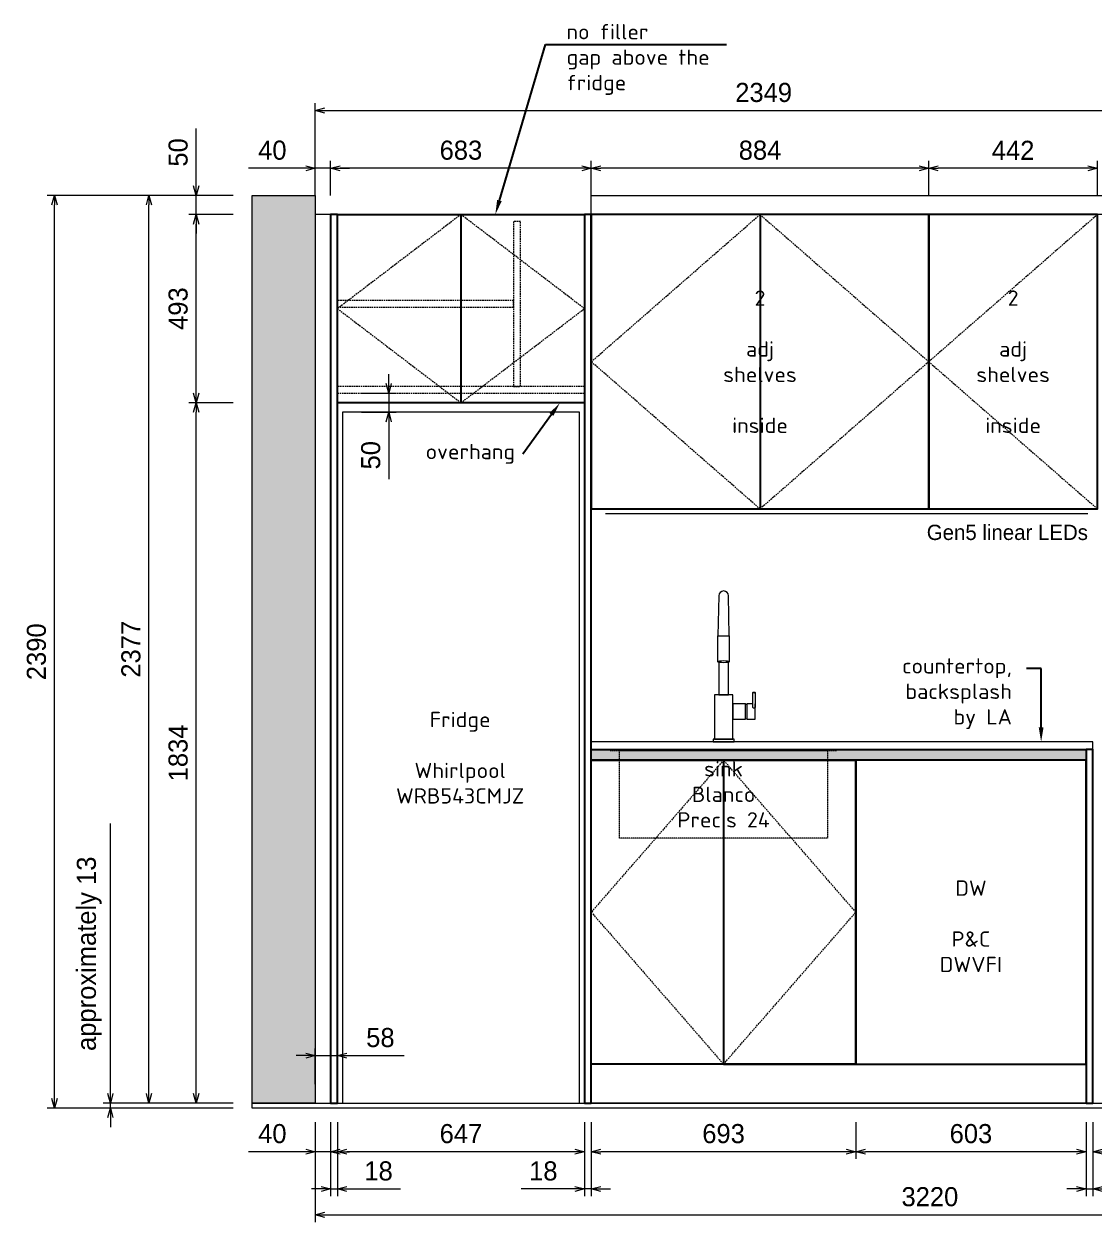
# Model space of a CAD drawing. Header units: millimetres. Extents: x 317748 to 451058, y -7309 to 88509.
# Drawn here: x 354530 to 357333, y 54795 to 57932 of the extents above; entities that cross this region are included whole.
import ezdxf
from ezdxf import colors
from ezdxf.entities.mleader import LeaderData, LeaderLine
from ezdxf.math import Vec2, Vec3

# ---------------------------------------------------------------- set-up
doc = ezdxf.new("R2010")
doc.units = ezdxf.units.MM
doc.header["$LTSCALE"] = 2
doc.header["$MEASUREMENT"] = 0
doc.header["$PDMODE"] = 3
doc.linetypes.add('DASHEDX2', pattern=[1.5, 1, -0.5])
doc.linetypes.add('HIDDEN2', pattern=[0.1875, 0.125, -0.0625])
doc.layers.get('0').update_dxf_attribs({"lineweight": 30})
doc.layers.get('Defpoints').update_dxf_attribs({"color": 255, "lineweight": 0})
for name, color, linetype, lineweight in [('1', 10, 'Continuous', 18), ('Appliance', 4, 'Continuous', 20), ('Appliances', 4, 'Continuous', 13), ('Cabinets', 7, 'Continuous', 25), ('Dims', 4, 'Continuous', 20), ('Hatch_grey', 253, 'Continuous', 5), ('KK + Filler', 252, 'Continuous', 18), ('Line_Hdn_Blu', 4, 'HIDDEN2', 5), ('Line_Hidden', 8, 'DASHEDX2', 15)]:
    doc.layers.add(name, color=color, linetype=linetype, lineweight=lineweight)
doc.styles.add('AGS', font='ags.shx')
doc.styles.add('style1', font='simplex.shx')
doc.dimstyles.new('mm LG 30', dxfattribs={"dimtxt": 50, "dimasz": 25, "dimexe": 19, "dimexo": 50, "dimgap": 22, "dimtad": 1, "dimdec": 0, "dimdsep": 46, "dimtxsty": 'AGS', "dimblk": 'OPEN30', "dimcen": 2, "dimclrd": 256, "dimclre": 256, "dimclrt": 256, "dimadec": 0, "dimazin": 0, "dimtm": 1e-09, "dimtfac": 1, "dimtdec": 0, "dimtmove": 0, "dimatfit": 3, "dimldrblk": 'OPEN30', "dimfxl": 1, "dimtolj": 1, "dimlwd": -1, "dimlwe": -1, "dimarcsym": 0})

# ---------------------------------------------------------------- blocks, each defined once
blk = doc.blocks.new('_Open30')
at = {"color": 0, "linetype": 'ByBlock', "lineweight": -2}
for p, q in [((-1, 0.27), (0, 0)), ((0, 0), (-1, -0.27)), ((0, 0), (-1, 0))]:
    blk.add_line(p, q, dxfattribs=at)
blk = doc.blocks.new('*D127')
at = {"layer": 'Defpoints', "color": 0, "ltscale": 2, "transparency": 16777216}
for p in [(357330.3, 55106.4), (357951.3, 55106.4), (357951.3, 54979.2)]:
    blk.add_point(p, dxfattribs=at)
at = {"layer": 'Dims', "ltscale": 2, "transparency": 16777216}
for p, q in [((357330.3, 55056.4), (357330.3, 54960.2)), ((357951.3, 55056.4), (357951.3, 54960.2)), ((357355.3, 54979.2), (357926.3, 54979.2))]:
    blk.add_line(p, q, dxfattribs=at)
at = {"layer": 'Dims', "ltscale": 2, "transparency": 16777216, "xscale": 25, "yscale": 25, "zscale": 25, "rotation": 180}
blk.add_blockref('_Open30', (357330.3, 54979.2), dxfattribs=at)
at = {"layer": 'Dims', "ltscale": 2, "transparency": 16777216, "xscale": 25, "yscale": 25, "zscale": 25}
blk.add_blockref('_Open30', (357951.3, 54979.2), dxfattribs=at)
at = {"layer": 'Dims', "ltscale": 2, "transparency": 16777216, "insert": (357640.8, 55026.2), "char_height": 50, "attachment_point": 5, "style": 'AGS'}
blk.add_mtext('\\A1;621', dxfattribs=at)
blk = doc.blocks.new('*D125')
at = {"layer": 'Defpoints', "color": 0, "ltscale": 2, "transparency": 16777216}
for p in [(356709.3, 55106.4), (357312.3, 55106.4), (356709.3, 54979.2)]:
    blk.add_point(p, dxfattribs=at)
at = {"layer": 'Dims', "ltscale": 2, "transparency": 16777216}
for p, q in [((356709.3, 55056.4), (356709.3, 54960.2)), ((357312.3, 55056.4), (357312.3, 54960.2)), ((357287.3, 54979.2), (356734.3, 54979.2))]:
    blk.add_line(p, q, dxfattribs=at)
at = {"layer": 'Dims', "ltscale": 2, "transparency": 16777216, "xscale": 25, "yscale": 25, "zscale": 25, "rotation": 180}
blk.add_blockref('_Open30', (356709.3, 54979.2), dxfattribs=at)
at = {"layer": 'Dims', "ltscale": 2, "transparency": 16777216, "xscale": 25, "yscale": 25, "zscale": 25}
blk.add_blockref('_Open30', (357312.3, 54979.2), dxfattribs=at)
at = {"layer": 'Dims', "ltscale": 2, "transparency": 16777216, "insert": (357010.8, 55026.2), "char_height": 50, "attachment_point": 5, "style": 'AGS'}
blk.add_mtext('\\A1;603', dxfattribs=at)
blk = doc.blocks.new('*D126')
at = {"layer": 'Defpoints', "color": 0, "ltscale": 2, "transparency": 16777216}
for p in [(356016.3, 55106.4), (356709.3, 55106.4), (356016.3, 54979.2)]:
    blk.add_point(p, dxfattribs=at)
at = {"layer": 'Dims', "ltscale": 2, "transparency": 16777216}
for p, q in [((356016.3, 55056.4), (356016.3, 54960.2)), ((356709.3, 55056.4), (356709.3, 54960.2)), ((356684.3, 54979.2), (356041.3, 54979.2))]:
    blk.add_line(p, q, dxfattribs=at)
at = {"layer": 'Dims', "ltscale": 2, "transparency": 16777216, "xscale": 25, "yscale": 25, "zscale": 25, "rotation": 180}
blk.add_blockref('_Open30', (356016.3, 54979.2), dxfattribs=at)
at = {"layer": 'Dims', "ltscale": 2, "transparency": 16777216, "xscale": 25, "yscale": 25, "zscale": 25}
blk.add_blockref('_Open30', (356709.3, 54979.2), dxfattribs=at)
at = {"layer": 'Dims', "ltscale": 2, "transparency": 16777216, "insert": (356362.8, 55026.2), "char_height": 50, "attachment_point": 5, "style": 'AGS'}
blk.add_mtext('\\A1;693', dxfattribs=at)
blk = doc.blocks.new('*D101')
at = {"layer": 'Defpoints', "color": 0, "ltscale": 2, "transparency": 16777216}
for p in [(357312.3, 55106.4), (357330.3, 55106.4), (357330.3, 54881.5)]:
    blk.add_point(p, dxfattribs=at)
at = {"layer": 'Dims', "ltscale": 2, "transparency": 16777216}
for p, q in [((357312.3, 55056.4), (357312.3, 54862.5)), ((357330.3, 55056.4), (357330.3, 54862.5)), ((357287.3, 54881.5), (357262.3, 54881.5)), ((357312.3, 54881.5), (357330.3, 54881.5)), ((357355.3, 54881.5), (357495.7, 54881.5))]:
    blk.add_line(p, q, dxfattribs=at)
at = {"layer": 'Dims', "ltscale": 2, "transparency": 16777216, "xscale": 25, "yscale": 25, "zscale": 25}
blk.add_blockref('_Open30', (357312.3, 54881.5), dxfattribs=at)
at = {"layer": 'Dims', "ltscale": 2, "transparency": 16777216, "xscale": 25, "yscale": 25, "zscale": 25, "rotation": 180}
blk.add_blockref('_Open30', (357330.3, 54881.5), dxfattribs=at)
at = {"layer": 'Dims', "ltscale": 2, "transparency": 16777216, "insert": (357438, 54928.5), "char_height": 50, "attachment_point": 5, "style": 'AGS'}
blk.add_mtext('\\A1;18', dxfattribs=at)
blk = doc.blocks.new('*D116')
at = {"layer": 'Defpoints', "color": 0, "ltscale": 2, "transparency": 16777216}
for p in [(355351.3, 55106.4), (355998.3, 55106.4), (355351.3, 54979.2)]:
    blk.add_point(p, dxfattribs=at)
at = {"layer": 'Dims', "ltscale": 2, "transparency": 16777216}
for p, q in [((355351.3, 55056.4), (355351.3, 54960.2)), ((355998.3, 55056.4), (355998.3, 54960.2)), ((355973.3, 54979.2), (355376.3, 54979.2))]:
    blk.add_line(p, q, dxfattribs=at)
at = {"layer": 'Dims', "ltscale": 2, "transparency": 16777216, "xscale": 25, "yscale": 25, "zscale": 25, "rotation": 180}
blk.add_blockref('_Open30', (355351.3, 54979.2), dxfattribs=at)
at = {"layer": 'Dims', "ltscale": 2, "transparency": 16777216, "xscale": 25, "yscale": 25, "zscale": 25}
blk.add_blockref('_Open30', (355998.3, 54979.2), dxfattribs=at)
at = {"layer": 'Dims', "ltscale": 2, "transparency": 16777216, "insert": (355674.8, 55026.2), "char_height": 50, "attachment_point": 5, "style": 'AGS'}
blk.add_mtext('\\A1;647', dxfattribs=at)
blk = doc.blocks.new('*D102')
at = {"layer": 'Defpoints', "color": 0, "ltscale": 2, "transparency": 16777216}
for p in [(355998.3, 55106.4), (356016.3, 55106.4), (355998.3, 54881.5)]:
    blk.add_point(p, dxfattribs=at)
at = {"layer": 'Dims', "ltscale": 2, "transparency": 16777216}
for p, q in [((355998.3, 55056.4), (355998.3, 54862.5)), ((356016.3, 55056.4), (356016.3, 54862.5)), ((355973.3, 54881.5), (355832.9, 54881.5)), ((356016.3, 54881.5), (355998.3, 54881.5)), ((356041.3, 54881.5), (356066.3, 54881.5))]:
    blk.add_line(p, q, dxfattribs=at)
at = {"layer": 'Dims', "ltscale": 2, "transparency": 16777216, "xscale": 25, "yscale": 25, "zscale": 25}
blk.add_blockref('_Open30', (355998.3, 54881.5), dxfattribs=at)
at = {"layer": 'Dims', "ltscale": 2, "transparency": 16777216, "xscale": 25, "yscale": 25, "zscale": 25, "rotation": 180}
blk.add_blockref('_Open30', (356016.3, 54881.5), dxfattribs=at)
at = {"layer": 'Dims', "ltscale": 2, "transparency": 16777216, "insert": (355890.6, 54928.5), "char_height": 50, "attachment_point": 5, "style": 'AGS'}
blk.add_mtext('\\A1;18', dxfattribs=at)
blk = doc.blocks.new('*D117')
at = {"layer": 'Defpoints', "color": 0, "ltscale": 2, "transparency": 16777216}
for p in [(355333.3, 55106.4), (355351.3, 55106.4), (355351.3, 54881.5)]:
    blk.add_point(p, dxfattribs=at)
at = {"layer": 'Dims', "ltscale": 2, "transparency": 16777216}
for p, q in [((355333.3, 55056.4), (355333.3, 54862.5)), ((355351.3, 55056.4), (355351.3, 54862.5)), ((355308.3, 54881.5), (355283.3, 54881.5)), ((355333.3, 54881.5), (355351.3, 54881.5)), ((355376.3, 54881.5), (355516.7, 54881.5))]:
    blk.add_line(p, q, dxfattribs=at)
at = {"layer": 'Dims', "ltscale": 2, "transparency": 16777216, "xscale": 25, "yscale": 25, "zscale": 25}
blk.add_blockref('_Open30', (355333.3, 54881.5), dxfattribs=at)
at = {"layer": 'Dims', "ltscale": 2, "transparency": 16777216, "xscale": 25, "yscale": 25, "zscale": 25, "rotation": 180}
blk.add_blockref('_Open30', (355351.3, 54881.5), dxfattribs=at)
at = {"layer": 'Dims', "ltscale": 2, "transparency": 16777216, "insert": (355459, 54928.5), "char_height": 50, "attachment_point": 5, "style": 'AGS'}
blk.add_mtext('\\A1;18', dxfattribs=at)
blk = doc.blocks.new('*D123')
at = {"layer": 'Defpoints', "color": 0, "ltscale": 2, "transparency": 16777216}
for p in [(355293.3, 55106.4), (355333.3, 55106.4), (355293.3, 54979.2)]:
    blk.add_point(p, dxfattribs=at)
at = {"layer": 'Dims', "ltscale": 2, "transparency": 16777216}
for p, q in [((355293.3, 55056.4), (355293.3, 54960.2)), ((355333.3, 55056.4), (355333.3, 54960.2)), ((355268.3, 54979.2), (355118.4, 54979.2)), ((355333.3, 54979.2), (355293.3, 54979.2)), ((355358.3, 54979.2), (355383.3, 54979.2))]:
    blk.add_line(p, q, dxfattribs=at)
at = {"layer": 'Dims', "ltscale": 2, "transparency": 16777216, "xscale": 25, "yscale": 25, "zscale": 25}
blk.add_blockref('_Open30', (355293.3, 54979.2), dxfattribs=at)
at = {"layer": 'Dims', "ltscale": 2, "transparency": 16777216, "xscale": 25, "yscale": 25, "zscale": 25, "rotation": 180}
blk.add_blockref('_Open30', (355333.3, 54979.2), dxfattribs=at)
at = {"layer": 'Dims', "ltscale": 2, "transparency": 16777216, "insert": (355180.8, 55026.2), "char_height": 50, "attachment_point": 5, "style": 'AGS'}
blk.add_mtext('\\A1;40', dxfattribs=at)
blk = doc.blocks.new('*D124')
at = {"layer": 'Defpoints', "color": 0, "ltscale": 2, "transparency": 16777216}
for p in [(355293.3, 55106.4), (358513.3, 55106.4), (358513.3, 54814)]:
    blk.add_point(p, dxfattribs=at)
at = {"layer": 'Dims', "ltscale": 2, "transparency": 16777216}
for p, q in [((355293.3, 55056.4), (355293.3, 54795)), ((358513.3, 55056.4), (358513.3, 54795)), ((355318.3, 54814), (358488.3, 54814))]:
    blk.add_line(p, q, dxfattribs=at)
at = {"layer": 'Dims', "ltscale": 2, "transparency": 16777216, "xscale": 25, "yscale": 25, "zscale": 25, "rotation": 180}
blk.add_blockref('_Open30', (355293.3, 54814), dxfattribs=at)
at = {"layer": 'Dims', "ltscale": 2, "transparency": 16777216, "xscale": 25, "yscale": 25, "zscale": 25}
blk.add_blockref('_Open30', (358513.3, 54814), dxfattribs=at)
at = {"layer": 'Dims', "ltscale": 2, "transparency": 16777216, "insert": (356903.3, 54861), "char_height": 50, "attachment_point": 5, "style": 'AGS'}
blk.add_mtext('\\A1;3220', dxfattribs=at)
blk = doc.blocks.new('*D120')
at = {"layer": 'Defpoints', "color": 0, "ltscale": 2, "transparency": 16777216}
for p in [(356900.3, 57554.5), (356900.3, 57433.4), (357342.3, 57433.4)]:
    blk.add_point(p, dxfattribs=at)
at = {"layer": 'Dims', "ltscale": 2, "transparency": 16777216}
for p, q in [((356900.3, 57483.4), (356900.3, 57573.5)), ((357342.3, 57483.4), (357342.3, 57573.5)), ((357317.3, 57554.5), (356925.3, 57554.5))]:
    blk.add_line(p, q, dxfattribs=at)
at = {"layer": 'Dims', "ltscale": 2, "transparency": 16777216, "xscale": 25, "yscale": 25, "zscale": 25, "rotation": 180}
blk.add_blockref('_Open30', (356900.3, 57554.5), dxfattribs=at)
at = {"layer": 'Dims', "ltscale": 2, "transparency": 16777216, "xscale": 25, "yscale": 25, "zscale": 25}
blk.add_blockref('_Open30', (357342.3, 57554.5), dxfattribs=at)
at = {"layer": 'Dims', "ltscale": 2, "transparency": 16777216, "insert": (357121.3, 57601.5), "char_height": 50, "attachment_point": 5, "style": 'AGS'}
blk.add_mtext('\\A1;442', dxfattribs=at)
blk = doc.blocks.new('*D121')
at = {"layer": 'Defpoints', "color": 0, "ltscale": 2, "transparency": 16777216}
for p in [(356016.3, 57554.5), (356016.3, 57433.4), (356900.3, 57433.4)]:
    blk.add_point(p, dxfattribs=at)
at = {"layer": 'Dims', "ltscale": 2, "transparency": 16777216}
for p, q in [((356016.3, 57483.4), (356016.3, 57573.5)), ((356900.3, 57483.4), (356900.3, 57573.5)), ((356875.3, 57554.5), (356041.3, 57554.5))]:
    blk.add_line(p, q, dxfattribs=at)
at = {"layer": 'Dims', "ltscale": 2, "transparency": 16777216, "xscale": 25, "yscale": 25, "zscale": 25, "rotation": 180}
blk.add_blockref('_Open30', (356016.3, 57554.5), dxfattribs=at)
at = {"layer": 'Dims', "ltscale": 2, "transparency": 16777216, "xscale": 25, "yscale": 25, "zscale": 25}
blk.add_blockref('_Open30', (356900.3, 57554.5), dxfattribs=at)
at = {"layer": 'Dims', "ltscale": 2, "transparency": 16777216, "insert": (356458.3, 57601.5), "char_height": 50, "attachment_point": 5, "style": 'AGS'}
blk.add_mtext('\\A1;884', dxfattribs=at)
blk = doc.blocks.new('*D122')
at = {"layer": 'Defpoints', "color": 0, "ltscale": 2, "transparency": 16777216}
for p in [(355333.3, 57554.5), (355333.3, 57433.4), (356016.3, 57433.4)]:
    blk.add_point(p, dxfattribs=at)
at = {"layer": 'Dims', "ltscale": 2, "transparency": 16777216}
for p, q in [((355333.3, 57483.4), (355333.3, 57573.5)), ((356016.3, 57483.4), (356016.3, 57573.5)), ((355991.3, 57554.5), (355358.3, 57554.5))]:
    blk.add_line(p, q, dxfattribs=at)
at = {"layer": 'Dims', "ltscale": 2, "transparency": 16777216, "xscale": 25, "yscale": 25, "zscale": 25, "rotation": 180}
blk.add_blockref('_Open30', (355333.3, 57554.5), dxfattribs=at)
at = {"layer": 'Dims', "ltscale": 2, "transparency": 16777216, "xscale": 25, "yscale": 25, "zscale": 25}
blk.add_blockref('_Open30', (356016.3, 57554.5), dxfattribs=at)
at = {"layer": 'Dims', "ltscale": 2, "transparency": 16777216, "insert": (355674.8, 57601.5), "char_height": 50, "attachment_point": 5, "style": 'AGS'}
blk.add_mtext('\\A1;683', dxfattribs=at)
blk = doc.blocks.new('*D106')
at = {"layer": 'Defpoints', "color": 0, "ltscale": 2, "transparency": 16777216}
for p in [(355293.3, 57554.5), (355293.3, 57433.4), (355333.3, 57433.4)]:
    blk.add_point(p, dxfattribs=at)
at = {"layer": 'Dims', "ltscale": 2, "transparency": 16777216}
for p, q in [((355293.3, 57483.4), (355293.3, 57573.5)), ((355333.3, 57483.4), (355333.3, 57573.5)), ((355268.3, 57554.5), (355118.4, 57554.5)), ((355333.3, 57554.5), (355293.3, 57554.5)), ((355358.3, 57554.5), (355383.3, 57554.5))]:
    blk.add_line(p, q, dxfattribs=at)
at = {"layer": 'Dims', "ltscale": 2, "transparency": 16777216, "xscale": 25, "yscale": 25, "zscale": 25}
blk.add_blockref('_Open30', (355293.3, 57554.5), dxfattribs=at)
at = {"layer": 'Dims', "ltscale": 2, "transparency": 16777216, "xscale": 25, "yscale": 25, "zscale": 25, "rotation": 180}
blk.add_blockref('_Open30', (355333.3, 57554.5), dxfattribs=at)
at = {"layer": 'Dims', "ltscale": 2, "transparency": 16777216, "insert": (355180.8, 57601.5), "char_height": 50, "attachment_point": 5, "style": 'AGS'}
blk.add_mtext('\\A1;40', dxfattribs=at)
blk = doc.blocks.new('*D107')
at = {"layer": 'Defpoints', "color": 0, "ltscale": 2, "transparency": 16777216}
for p in [(354981.1, 56940.4), (355128.3, 56940.4), (355128.3, 55106.4)]:
    blk.add_point(p, dxfattribs=at)
at = {"layer": 'Dims', "ltscale": 2, "transparency": 16777216}
for p, q in [((355078.3, 56940.4), (354962.1, 56940.4)), ((354981.1, 55131.4), (354981.1, 56915.4)), ((355078.3, 55106.4), (354962.1, 55106.4))]:
    blk.add_line(p, q, dxfattribs=at)
at = {"layer": 'Dims', "ltscale": 2, "transparency": 16777216, "xscale": 25, "yscale": 25, "zscale": 25}
for p, rotation in [((354981.1, 56940.4), 90), ((354981.1, 55106.4), 270)]:
    blk.add_blockref('_Open30', p, dxfattribs=dict(at, rotation=rotation))
at = {"layer": 'Dims', "ltscale": 2, "transparency": 16777216, "insert": (354934.1, 56023.4), "char_height": 50, "attachment_point": 5, "rotation": 90, "style": 'AGS'}
blk.add_mtext('\\A1;1834', dxfattribs=at)
blk = doc.blocks.new('*D97')
at = {"layer": 'Defpoints', "color": 0, "ltscale": 2, "transparency": 16777216}
for p in [(354981.1, 57433.4), (355128.3, 57433.4), (355128.3, 56940.4)]:
    blk.add_point(p, dxfattribs=at)
at = {"layer": 'Dims', "ltscale": 2, "transparency": 16777216}
for p, q in [((355078.3, 57433.4), (354962.1, 57433.4)), ((354981.1, 56965.4), (354981.1, 57408.4)), ((355078.3, 56940.4), (354962.1, 56940.4))]:
    blk.add_line(p, q, dxfattribs=at)
at = {"layer": 'Dims', "ltscale": 2, "transparency": 16777216, "xscale": 25, "yscale": 25, "zscale": 25}
for p, rotation in [((354981.1, 57433.4), 90), ((354981.1, 56940.4), 270)]:
    blk.add_blockref('_Open30', p, dxfattribs=dict(at, rotation=rotation))
at = {"layer": 'Dims', "ltscale": 2, "transparency": 16777216, "insert": (354934.1, 57186.9), "char_height": 50, "attachment_point": 5, "rotation": 90, "style": 'AGS'}
blk.add_mtext('\\A1;493', dxfattribs=at)
blk = doc.blocks.new('*D108')
at = {"layer": 'Defpoints', "color": 0, "ltscale": 2, "transparency": 16777216}
for p in [(354981.1, 57483.4), (355128.3, 57483.4), (355128.3, 57433.4)]:
    blk.add_point(p, dxfattribs=at)
at = {"layer": 'Dims', "ltscale": 2, "transparency": 16777216}
for p, q in [((354981.1, 57508.4), (354981.1, 57658.4)), ((355078.3, 57483.4), (354962.1, 57483.4)), ((354981.1, 57433.4), (354981.1, 57483.4)), ((355078.3, 57433.4), (354962.1, 57433.4)), ((354981.1, 57408.4), (354981.1, 57383.4))]:
    blk.add_line(p, q, dxfattribs=at)
at = {"layer": 'Dims', "ltscale": 2, "transparency": 16777216, "xscale": 25, "yscale": 25, "zscale": 25}
for p, rotation in [((354981.1, 57483.4), 270), ((354981.1, 57433.4), 90)]:
    blk.add_blockref('_Open30', p, dxfattribs=dict(at, rotation=rotation))
at = {"layer": 'Dims', "ltscale": 2, "transparency": 16777216, "insert": (354934.1, 57595.9), "char_height": 50, "attachment_point": 5, "rotation": 90, "style": 'AGS'}
blk.add_mtext('\\A1;50', dxfattribs=at)
blk = doc.blocks.new('*D109')
at = {"layer": 'Defpoints', "color": 0, "ltscale": 2, "transparency": 16777216}
for p in [(354857.5, 57483.4), (355128.3, 57483.4), (355128.3, 55106.4)]:
    blk.add_point(p, dxfattribs=at)
at = {"layer": 'Dims', "ltscale": 2, "transparency": 16777216}
for p, q in [((355078.3, 57483.4), (354838.5, 57483.4)), ((354857.5, 55131.4), (354857.5, 57458.4)), ((355078.3, 55106.4), (354838.5, 55106.4))]:
    blk.add_line(p, q, dxfattribs=at)
at = {"layer": 'Dims', "ltscale": 2, "transparency": 16777216, "xscale": 25, "yscale": 25, "zscale": 25}
for p, rotation in [((354857.5, 57483.4), 90), ((354857.5, 55106.4), 270)]:
    blk.add_blockref('_Open30', p, dxfattribs=dict(at, rotation=rotation))
at = {"layer": 'Dims', "ltscale": 2, "transparency": 16777216, "insert": (354810.5, 56294.9), "char_height": 50, "attachment_point": 5, "rotation": 90, "style": 'AGS'}
blk.add_mtext('\\A1;2377', dxfattribs=at)
blk = doc.blocks.new('*D104')
at = {"layer": 'Defpoints', "color": 0, "ltscale": 2, "transparency": 16777216}
for p in [(354756.5, 55106.4), (355128.3, 55106.4), (355128.3, 55093.4)]:
    blk.add_point(p, dxfattribs=at)
at = {"layer": 'Dims', "ltscale": 2, "transparency": 16777216}
for p, q in [((354756.5, 55131.4), (354756.5, 55838.5)), ((355078.3, 55106.4), (354737.5, 55106.4)), ((355078.3, 55093.4), (354737.5, 55093.4)), ((354756.5, 55093.4), (354756.5, 55106.4)), ((354756.5, 55068.4), (354756.5, 55043.4))]:
    blk.add_line(p, q, dxfattribs=at)
at = {"layer": 'Dims', "ltscale": 2, "transparency": 16777216, "xscale": 25, "yscale": 25, "zscale": 25}
for p, rotation in [((354756.5, 55106.4), 270), ((354756.5, 55093.4), 90)]:
    blk.add_blockref('_Open30', p, dxfattribs=dict(at, rotation=rotation))
at = {"layer": 'Dims', "ltscale": 2, "transparency": 16777216, "insert": (354701.1, 55497.5), "char_height": 50, "attachment_point": 5, "rotation": 90, "style": 'AGS'}
blk.add_mtext('\\A1;approximately 13', dxfattribs=at)
blk = doc.blocks.new('*D95')
at = {"layer": 'Defpoints', "color": 0, "ltscale": 2, "transparency": 16777216}
for p in [(354609.9, 57483.4), (355128.3, 57483.4), (355128.3, 55093.4)]:
    blk.add_point(p, dxfattribs=at)
at = {"layer": 'Dims', "ltscale": 2, "transparency": 16777216}
for p, q in [((355078.3, 57483.4), (354590.9, 57483.4)), ((354609.9, 55118.4), (354609.9, 57458.4)), ((355078.3, 55093.4), (354590.9, 55093.4))]:
    blk.add_line(p, q, dxfattribs=at)
at = {"layer": 'Dims', "ltscale": 2, "transparency": 16777216, "xscale": 25, "yscale": 25, "zscale": 25}
for p, rotation in [((354609.9, 57483.4), 90), ((354609.9, 55093.4), 270)]:
    blk.add_blockref('_Open30', p, dxfattribs=dict(at, rotation=rotation))
at = {"layer": 'Dims', "ltscale": 2, "transparency": 16777216, "insert": (354562.9, 56288.4), "char_height": 50, "attachment_point": 5, "rotation": 90, "style": 'AGS'}
blk.add_mtext('\\A1;2390', dxfattribs=at)
blk = doc.blocks.new('*D96')
at = {"layer": 'Defpoints', "color": 0, "ltscale": 2, "transparency": 16777216}
for p in [(355364.3, 56965.4), (355364.3, 56915.4), (355485.7, 56915.4)]:
    blk.add_point(p, dxfattribs=at)
at = {"layer": 'Dims', "ltscale": 2, "transparency": 16777216}
for p, q in [((355485.7, 56990.4), (355485.7, 57015.4)), ((355414.3, 56965.4), (355504.7, 56965.4)), ((355485.7, 56965.4), (355485.7, 56915.4)), ((355414.3, 56915.4), (355504.7, 56915.4)), ((355485.7, 56890.4), (355485.7, 56740.5))]:
    blk.add_line(p, q, dxfattribs=at)
at = {"layer": 'Dims', "ltscale": 2, "transparency": 16777216, "xscale": 25, "yscale": 25, "zscale": 25}
for p, rotation in [((355485.7, 56965.4), 270), ((355485.7, 56915.4), 90)]:
    blk.add_blockref('_Open30', p, dxfattribs=dict(at, rotation=rotation))
at = {"layer": 'Dims', "ltscale": 2, "transparency": 16777216, "insert": (355438.7, 56802.9), "char_height": 50, "attachment_point": 5, "rotation": 90, "style": 'AGS'}
blk.add_mtext('\\A1;50', dxfattribs=at)
blk = doc.blocks.new('*D105')
at = {"layer": '1', "ltscale": 2, "transparency": 16777216}
for p, q in [((355293.3, 57483.4), (355293.3, 57724.7)), ((355318.3, 57705.7), (357617.3, 57705.7)), ((357642.3, 57483.4), (357642.3, 57724.7))]:
    blk.add_line(p, q, dxfattribs=at)
at = {"layer": 'Defpoints', "color": 0, "ltscale": 2, "transparency": 16777216}
for p in [(357642.3, 57705.7), (355293.3, 57433.4), (357642.3, 57433.4)]:
    blk.add_point(p, dxfattribs=at)
at = {"layer": '1', "ltscale": 2, "transparency": 16777216, "xscale": 25, "yscale": 25, "zscale": 25, "rotation": 180}
blk.add_blockref('_Open30', (355293.3, 57705.7), dxfattribs=at)
at = {"layer": '1', "ltscale": 2, "transparency": 16777216, "xscale": 25, "yscale": 25, "zscale": 25}
blk.add_blockref('_Open30', (357642.3, 57705.7), dxfattribs=at)
at = {"layer": '1', "ltscale": 2, "transparency": 16777216, "insert": (356467.8, 57752.7), "char_height": 50, "attachment_point": 5, "style": 'AGS'}
blk.add_mtext('\\A1;2349', dxfattribs=at)
blk = doc.blocks.new('*D113')
at = {"layer": 'Defpoints', "color": 0, "ltscale": 2, "transparency": 16777216}
for p in [(355351.3, 55230.8), (355293.3, 55106.4), (355351.3, 55106.4)]:
    blk.add_point(p, dxfattribs=at)
at = {"layer": 'Dims', "ltscale": 2, "transparency": 16777216}
for p, q in [((355293.3, 55156.4), (355293.3, 55249.8)), ((355351.3, 55156.4), (355351.3, 55249.8)), ((355268.3, 55230.8), (355243.3, 55230.8)), ((355293.3, 55230.8), (355351.3, 55230.8)), ((355376.3, 55230.8), (355526.3, 55230.8))]:
    blk.add_line(p, q, dxfattribs=at)
at = {"layer": 'Dims', "ltscale": 2, "transparency": 16777216, "xscale": 25, "yscale": 25, "zscale": 25}
blk.add_blockref('_Open30', (355293.3, 55230.8), dxfattribs=at)
at = {"layer": 'Dims', "ltscale": 2, "transparency": 16777216, "xscale": 25, "yscale": 25, "zscale": 25, "rotation": 180}
blk.add_blockref('_Open30', (355351.3, 55230.8), dxfattribs=at)
at = {"layer": 'Dims', "ltscale": 2, "transparency": 16777216, "insert": (355463.8, 55277.8), "char_height": 50, "attachment_point": 5, "style": 'AGS'}
blk.add_mtext('\\A1;58', dxfattribs=at)

msp = doc.modelspace()

# ---------------------------------------------------------------- hatches: boundary and pattern name
at = {"layer": 'Hatch_grey', "ltscale": 2}
h = msp.add_hatch(color=256, dxfattribs=at)
h.dxf.hatch_style = 1
h.paths.add_polyline_path([(355293.3, 55106.4), (355128.3, 55106.4), (355128.3, 57483.4), (355293.3, 57483.4)])
h = msp.add_hatch(color=256, dxfattribs=at)
h.dxf.hatch_style = 1
h.paths.add_polyline_path([(356016.3, 56032.4), (357312.3, 56032.4), (357312.3, 56004.4), (356016.3, 56004.4)])

# ---------------------------------------------------------------- linework, layer by layer
at = {"layer": 'Appliance', "ltscale": 2}
msp.add_line((357317.3, 56649.4), (356053.3, 56649.4), dxfattribs=at)
at = {"layer": 'Appliances', "ltscale": 2}
msp.add_lwpolyline([(355364.3, 55106.4), (355985.3, 55106.4), (355985.3, 56915.4), (355364.3, 56915.4)], close=True, dxfattribs=at)
at = {"layer": 'Cabinets', "ltscale": 2}
for points in [[(355333.3, 55106.4), (355351.3, 55106.4), (355351.3, 57433.4), (355333.3, 57433.4)], [(355351.3, 57433.4), (355998.3, 57433.4), (355998.3, 56940.4), (355351.3, 56940.4)], [(355351.3, 57433.4), (355674.8, 57433.4), (355674.8, 56940.4), (355351.3, 56940.4)], [(355998.3, 55106.4), (356016.3, 55106.4), (356016.3, 57433.4), (355998.3, 57433.4)], [(356900.3, 57433.4), (356016.3, 57433.4), (356016.3, 56662.4), (356900.3, 56662.4)], [(356900.3, 57433.4), (356458.3, 57433.4), (356458.3, 56662.4), (356900.3, 56662.4)], [(357342.3, 57433.4), (356900.3, 57433.4), (356900.3, 56662.4), (357342.3, 56662.4)], [(356016.3, 56032.4), (357312.3, 56032.4), (357312.3, 56004.4), (356016.3, 56004.4)], [(356709.3, 55208.4), (356016.3, 55208.4), (356016.3, 56004.4), (356709.3, 56004.4)], [(356709.3, 56004.4), (356362.8, 56004.4), (356362.8, 55208.4), (356709.3, 55208.4)], [(356709.3, 55208.4), (357312.3, 55208.4), (357312.3, 56004.4), (356709.3, 56004.4)], [(357312.3, 55106.4), (357330.3, 55106.4), (357330.3, 56032.4), (357312.3, 56032.4)]]:
    msp.add_lwpolyline(points, close=True, dxfattribs=at)
at = {"layer": 'Dims', "ltscale": 2}
for points in [[(356350.1, 56434.7), (356347.8, 56330.2), (356377.8, 56330.2), (356375.6, 56434.7)], [(356347.8, 56262.4), (356347.8, 56330.2), (356377.8, 56330.2), (356377.8, 56262.4)], [(356350.1, 56260.9), (356350.1, 56175.7), (356375.6, 56175.7), (356375.6, 56260.9)], [(356439.7, 56142.5), (356439.7, 56181.3)], [(356445.3, 56181.3), (356445.3, 56142.5)], [(356439.7, 56151.7), (356423.6, 56151.7), (356423.6, 56111.8), (356445.3, 56111.8), (356445.3, 56151.7)]]:
    msp.add_lwpolyline(points, dxfattribs=at)
for points in [[(356338.8, 56059.4), (356386.8, 56059.4), (356386.8, 56175.7), (356338.8, 56175.7)], [(356386.8, 56111.8), (356420.6, 56111.8), (356420.6, 56151.7), (356386.8, 56151.7)], [(356420.6, 56151.7), (356423.6, 56150.2), (356423.6, 56113.1), (356420.6, 56111.8)], [(356016.3, 56032.4), (357330.3, 56032.4), (357330.3, 56052.4), (356016.3, 56052.4)], [(356335.3, 56052.4), (356390.3, 56052.4), (356390.3, 56059.4), (356335.3, 56059.4)]]:
    msp.add_lwpolyline(points, close=True, dxfattribs=at)
msp.add_arc((356362.8, 56434.7), 12.8, 0, 180, dxfattribs=at)
for centre, major_axis, ratio in [((356362.8, 56262.4), (15, 0), 0.188531), ((356442.5, 56181.3), (-2.8, 0), 0.438894)]:
    msp.add_ellipse(centre, major_axis=major_axis, ratio=ratio, dxfattribs=at)
msp.add_ellipse((356442.5, 56142.5), major_axis=(-2.8, 0), ratio=0.50064, start_param=6.281639, end_param=9.424778, dxfattribs=at)
at = {"layer": 'Hatch_grey', "ltscale": 2}
for points in [[(355293.3, 55106.4), (355128.3, 55106.4), (355128.3, 57483.4), (355293.3, 57483.4)], [(355128.3, 55106.4), (358678.3, 55106.4), (358678.3, 55093.4), (355128.3, 55093.4)]]:
    msp.add_lwpolyline(points, close=True, dxfattribs=at)
at = {"layer": 'KK + Filler', "ltscale": 2}
for points in [[(358513.3, 57433.4), (356016.3, 57433.4), (356016.3, 57483.4), (358513.3, 57483.4)], [(355293.3, 55106.4), (355333.3, 55106.4), (355333.3, 57433.4), (355293.3, 57433.4)], [(356016.3, 55208.4), (357312.3, 55208.4), (357312.3, 55106.4), (356016.3, 55106.4)]]:
    msp.add_lwpolyline(points, close=True, dxfattribs=at)
at = {"layer": 'Line_Hdn_Blu', "ltscale": 2}
for points in [[(356065.3, 56029.4), (356660.3, 56029.4), (356660.3, 56032.4), (356065.3, 56032.4)], [(356090.3, 56029.4), (356635.3, 56029.4), (356635.3, 55800.4), (356090.3, 55800.4)]]:
    msp.add_lwpolyline(points, close=True, dxfattribs=at)
at = {"layer": 'Line_Hidden', "ltscale": 2}
for points in [[(355674.8, 57433.4), (355351.3, 57186.9), (355674.8, 56940.4), (355998.3, 57186.9), (355674.8, 57433.4)], [(356458.3, 57433.4), (356900.3, 57047.9), (356458.3, 56662.4), (356016.3, 57047.9), (356458.3, 57433.4)], [(357342.3, 57433.4), (356900.3, 57047.9), (357342.3, 56662.4)], [(356362.8, 56004.4), (356016.3, 55606.4), (356362.8, 55208.4), (356709.3, 55606.4), (356362.8, 56004.4)]]:
    msp.add_lwpolyline(points, dxfattribs=at)
for points in [[(355812.6, 56983.4), (355830.6, 56983.4), (355830.6, 57415.4), (355812.6, 57415.4)], [(355351.3, 57190.4), (355812.6, 57190.4), (355812.6, 57208.4), (355351.3, 57208.4)], [(355351.3, 56965.4), (355998.3, 56965.4), (355998.3, 56983.4), (355351.3, 56983.4)]]:
    msp.add_lwpolyline(points, close=True, dxfattribs=at)

# ---------------------------------------------------------------- texts
at = {"layer": 'Appliances', "ltscale": 2, "insert": (357317.3, 56621), "char_height": 40, "attachment_point": 3, "style": 'AGS'}
msp.add_mtext_dynamic_manual_height_columns('Gen5 linear LEDs', width=595.469, gutter_width=1000, heights=[0], dxfattribs=at)
at = {"layer": 'Dims', "char_height": 40, "attachment_point": 5, "style": 'style1'}
for s, width, heights, insert in [('\\pxqc;2\\P\\Padj\\Pshelves\\P\\Pinside', 298.831, [479.9], (356458.3, 57047.9)), ('\\pxqc;2\\P\\Padj\\Pshelves\\P\\Pinside', 298.831, [479.9], (357121.3, 57047.9)), ('\\pxqc;Fridge\\P\\PWhirlpool\\PWRB543CMJZ', 600, [287.9], (355672.8, 56010.9)), ('\\pxqc;sink\\PBlanco\\PPrecis 24', 600, [287.9], (356362.8, 55914.9)), ('\\pxqc;DW\\P\\PP&C\\PDWVFI', 600, [287.9], (357010.8, 55569.4))]:
    msp.add_mtext_dynamic_manual_height_columns(s, width=width, gutter_width=25, heights=heights, dxfattribs=dict(at, insert=insert))

# ---------------------------------------------------------------- dimensions: what is measured, and where the dimension line sits
at = {"layer": '1', "ltscale": 2}
dim = msp.add_linear_dim(base=(357642.3, 57705.7), p1=(355293.3, 57433.4), p2=(357642.3, 57433.4), dimstyle='mm LG 30', override={"dimpost": '\\X'}, dxfattribs=at)
dim.commit()
dim.dimension.update_dxf_attribs({"geometry": '*D105', "text_midpoint": (356467.8, 57752.7)})
at = {"layer": 'Dims', "ltscale": 2}
for base, p1, p2, angle, picture, middle in [((354981.1, 57483.4), (355128.3, 57433.4), (355128.3, 57483.4), 90, '*D108', (354934.1, 57595.9)), ((354609.9, 57483.4), (355128.3, 55093.4), (355128.3, 57483.4), 90, '*D95', (354562.9, 56288.4)), ((354857.5, 57483.4), (355128.3, 55106.4), (355128.3, 57483.4), 90, '*D109', (354810.5, 56294.9)), ((354981.1, 57433.4), (355128.3, 56940.4), (355128.3, 57433.4), 90, '*D97', (354934.1, 57186.9)), ((355485.7, 56915.4), (355364.3, 56965.4), (355364.3, 56915.4), 90, '*D96', (355438.7, 56802.9)), ((354981.1, 56940.4), (355128.3, 55106.4), (355128.3, 56940.4), 90, '*D107', (354934.1, 56023.4)), ((357330.3, 54881.5), (357312.3, 55106.4), (357330.3, 55106.4), 180, '*D101', (357438, 54928.5))]:
    dim = msp.add_linear_dim(base=base, p1=p1, p2=p2, angle=angle, dimstyle='mm LG 30', override={"dimpost": '\\X'}, dxfattribs=at)
    dim.commit()
    dim.dimension.update_dxf_attribs({"geometry": picture, "text_midpoint": middle})
for base, p1, p2, picture, middle in [((355293.3, 57554.5), (355333.3, 57433.4), (355293.3, 57433.4), '*D106', (355180.8, 57601.5)), ((355333.3, 57554.5), (356016.3, 57433.4), (355333.3, 57433.4), '*D122', (355674.8, 57601.5)), ((356016.3, 57554.5), (356900.3, 57433.4), (356016.3, 57433.4), '*D121', (356458.3, 57601.5)), ((356900.3, 57554.5), (357342.3, 57433.4), (356900.3, 57433.4), '*D120', (357121.3, 57601.5)), ((355351.3, 55230.8), (355293.3, 55106.4), (355351.3, 55106.4), '*D113', (355463.8, 55277.8)), ((355293.3, 54979.2), (355333.3, 55106.4), (355293.3, 55106.4), '*D123', (355180.8, 55026.2)), ((355351.3, 54881.5), (355333.3, 55106.4), (355351.3, 55106.4), '*D117', (355459, 54928.5)), ((358513.3, 54814), (355293.3, 55106.4), (358513.3, 55106.4), '*D124', (356903.3, 54861)), ((355351.3, 54979.2), (355998.3, 55106.4), (355351.3, 55106.4), '*D116', (355674.8, 55026.2)), ((355998.3, 54881.5), (356016.3, 55106.4), (355998.3, 55106.4), '*D102', (355890.6, 54928.5)), ((356016.3, 54979.2), (356709.3, 55106.4), (356016.3, 55106.4), '*D126', (356362.8, 55026.2)), ((356709.3, 54979.2), (357312.3, 55106.4), (356709.3, 55106.4), '*D125', (357010.8, 55026.2)), ((357951.3, 54979.2), (357330.3, 55106.4), (357951.3, 55106.4), '*D127', (357640.8, 55026.2))]:
    dim = msp.add_linear_dim(base=base, p1=p1, p2=p2, dimstyle='mm LG 30', override={"dimpost": '\\X'}, dxfattribs=at)
    dim.commit()
    dim.dimension.update_dxf_attribs({"geometry": picture, "text_midpoint": middle})
dim = msp.add_linear_dim(base=(354756.5, 55106.4), p1=(355128.3, 55093.4), p2=(355128.3, 55106.4), angle=90, text='approximately <>', dimstyle='mm LG 30', override={"dimpost": '\\X'}, dxfattribs=at)
dim.commit()
dim.dimension.update_dxf_attribs({"geometry": '*D104', "text_midpoint": (354701.1, 55497.5)})

# ---------------------------------------------------------------- leaders
at = {"layer": '1', "ltscale": 0.2}
ml = msp.add_multileader_mtext('Standard', dxfattribs=at)
ml.set_content('{\\Fsimplex|c0;no filler\\Pgap above the fridge}', color=256)
ml.set_leader_properties()
ml.build(insert=Vec2(0, 0))
ml.multileader.update_dxf_attribs({"has_dogleg": 0, "text_left_attachment_type": 6, "text_right_attachment_type": 6, "dogleg_length": 0.36, "arrow_head_size": 38.1})
ctx = ml.context
ctx.base_point, ctx.char_height, ctx.arrow_head_size, ctx.landing_gap_size, ctx.plane_origin = Vec3(355913.3, 57878.8), 40, 38.1, 38.1, Vec3(355797.1, 57447.4)
ctx.left_attachment, ctx.right_attachment = 6, 6
notes = []
notes.append((ctx, [(1, (1, 1, 0), (355913, 57878.8), (1, 0), 0.36, [(0, [(355764.8, 57433.4), (355896.5, 57878.8)], 0, [])])]))
ctx.mtext.insert, ctx.mtext.rotation, ctx.mtext.width, ctx.mtext.flow_direction = Vec3(355951.4, 57932.1), 6.283185, 415.149, 5
at = {"layer": 'Dims', "ltscale": 0.2}
ml = msp.add_multileader_mtext('Standard', dxfattribs=at)
ml.set_content('overhang', color=256, style='style1')
ml.set_leader_properties()
ml.build(insert=Vec2(0, 0))
ml.multileader.update_dxf_attribs({"has_dogleg": 0, "dogleg_length": 9.14, "arrow_head_size": 38.1})
ctx = ml.context
ctx.base_point, ctx.char_height, ctx.arrow_head_size, ctx.landing_gap_size, ctx.plane_origin = Vec3(355539.6, 56805.9), 40, 38.1, 20, Vec3(355944.2, 56940.4)
ctx.text_align_type = 2
notes.append((ctx, [(1, (1, 1, 0), (355845.9, 56805.9), (-1, 0), 9.14, [(0, [(355934.2, 56940.4)], 0, [])])]))
ctx.mtext.insert, ctx.mtext.alignment, ctx.mtext.flow_direction = Vec3(355816.8, 56832.6), 3, 5
ml = msp.add_multileader_mtext('Standard', dxfattribs=at)
ml.set_content('{\\Fsimplex|c0;countertop, backsplash by LA}', color=256)
ml.set_leader_properties()
ml.build(insert=Vec2(0, 0))
ml.multileader.update_dxf_attribs({"has_dogleg": 0, "dogleg_length": 0.36, "arrow_head_size": 38.1})
ctx = ml.context
ctx.base_point, ctx.char_height, ctx.arrow_head_size, ctx.landing_gap_size, ctx.plane_origin = Vec3(356748.7, 56244.8), 40, 38.1, 38.1, Vec3(356352.7, 56053.4)
ctx.text_align_type = 2
notes.append((ctx, [(0, (1, 1, 0), (357165.5, 56244.8), (-1, 0), 9.14, [(0, [(357194.7, 56052.4), (357194.7, 56244.8)], 0, [])])]))
ctx.mtext.insert, ctx.mtext.rotation, ctx.mtext.width, ctx.mtext.alignment, ctx.mtext.flow_direction = Vec3(357118.2, 56271.4), 6.283185, 362.251, 3, 5
for ctx, leaders in notes:
    for number, flags, end, landing, length, lines in leaders:
        leader = LeaderData()
        leader.index, (leader.has_last_leader_line, leader.has_dogleg_vector, leader.attachment_direction) = number, flags
        leader.last_leader_point, leader.dogleg_vector, leader.dogleg_length = Vec3(end), Vec3(landing), length
        for number, points, colour, breaks in lines:
            line = LeaderLine()
            line.index, line.vertices, line.color, line.breaks = number, Vec3.list(points), colors.encode_raw_color(colour), breaks
            leader.lines.append(line)
        ctx.leaders.append(leader)

doc.saveas('drawing.dxf')
